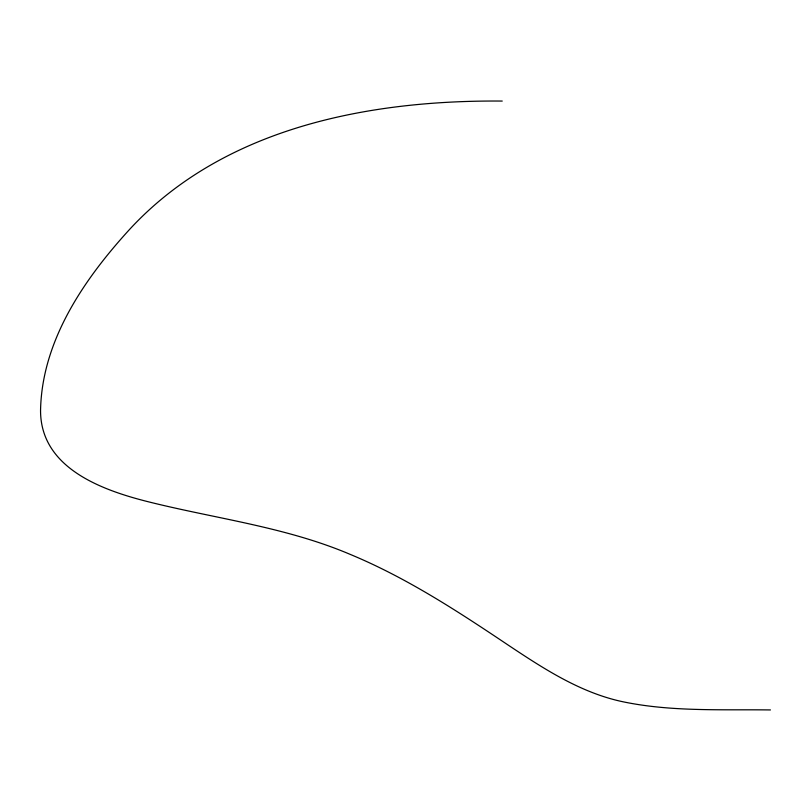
<?xml version="1.0" encoding="UTF-8"?>
<svg xmlns="http://www.w3.org/2000/svg" width="811" height="811" viewBox="0 0 811 811"><rect width="100%" height="100%" fill="white"/><g stroke="black" fill="none" stroke-linecap="round" stroke-linejoin="round"><path stroke-width="1.22" d="M502.242 101.061C368.863 99.935 223.319 127.459 129.182 229.858C83.857 279.562 41.736 340.995 40.55 410.65C40.611 468.839 103.453 490.716 150.197 502.242C217.166 518.868 286.658 527.272 350.585 554.542C406.869 577.939 458.043 611.484 508.487 645.292C543.775 668.761 580.352 692.645 622.412 701.657C671.032 711.896 721.091 709.301 770.45 709.939"/></g></svg>
